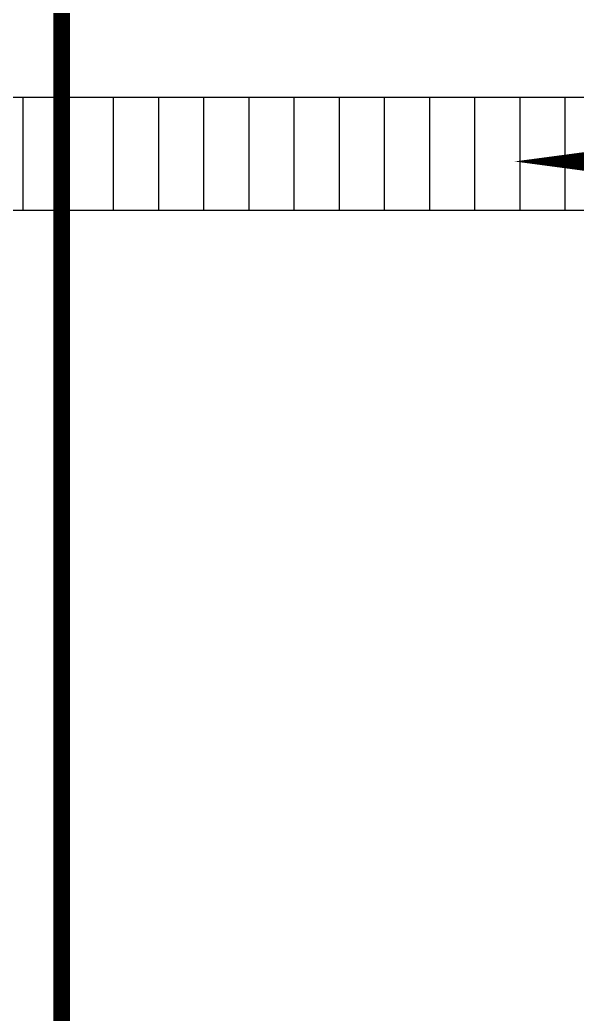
# Model space of a CAD drawing. Extents: x 815029915 to 815825525, y 579155098 to 579748855.
# Drawn here: x 815177325 to 815178805, y 579473266 to 579475908 of the extents above; entities that cross this region are included whole.
import ezdxf

# ---------------------------------------------------------------- set-up
doc = ezdxf.new("R2010")
doc.units = 0
doc.header["$LTSCALE"] = 100
doc.header["$MEASUREMENT"] = 0
doc.layers.add('DIM_SYMB', color=3, linetype='Continuous')
doc.layers.add('电-强电平面-线缆', color=3, linetype='Continuous')

msp = doc.modelspace()

# ---------------------------------------------------------------- linework, layer by layer
for p, q in [((815203410.6, 579475702.4), (815148180.5, 579475702.4)), ((815148180.5, 579475402.4), (815203710.6, 579475402.4))]:
    msp.add_line(p, q)
at = {"color": 252, "linetype": 'Continuous'}
for p, q in [((815177332.8, 579475702.4), (815177332.8, 579475402.4)), ((815177452.8, 579475702.4), (815177452.8, 579475402.4)), ((815177572.8, 579475702.4), (815177572.8, 579475402.4)), ((815177692.8, 579475702.4), (815177692.8, 579475402.4)), ((815177812.8, 579475702.4), (815177812.8, 579475402.4)), ((815177932.8, 579475702.4), (815177932.8, 579475402.4)), ((815178052.8, 579475702.4), (815178052.8, 579475402.4)), ((815178172.8, 579475702.4), (815178172.8, 579475402.4)), ((815178292.8, 579475702.4), (815178292.8, 579475402.4)), ((815178412.8, 579475702.4), (815178412.8, 579475402.4)), ((815178532.8, 579475702.4), (815178532.8, 579475402.4)), ((815178652.8, 579475702.4), (815178652.8, 579475402.4)), ((815178772.8, 579475702.4), (815178772.8, 579475402.4))]:
    msp.add_line(p, q, dxfattribs=at)
at = {"layer": 'DIM_SYMB'}
msp.add_lwpolyline([(815201046.4, 579475532.2, 0, 0, 0), (815178638.7, 579475532.2, 0, 80, 0), (815178938.7, 579475532.2, 0, 0, 0)], format="xyseb", dxfattribs=at)
at = {"layer": '电-强电平面-线缆', "color": 1, "linetype": 'Continuous', "const_width": 45}
msp.add_lwpolyline([(815177435.8, 579479510.4), (815177435.8, 579471689.6)], dxfattribs=at)

doc.saveas('drawing.dxf')
